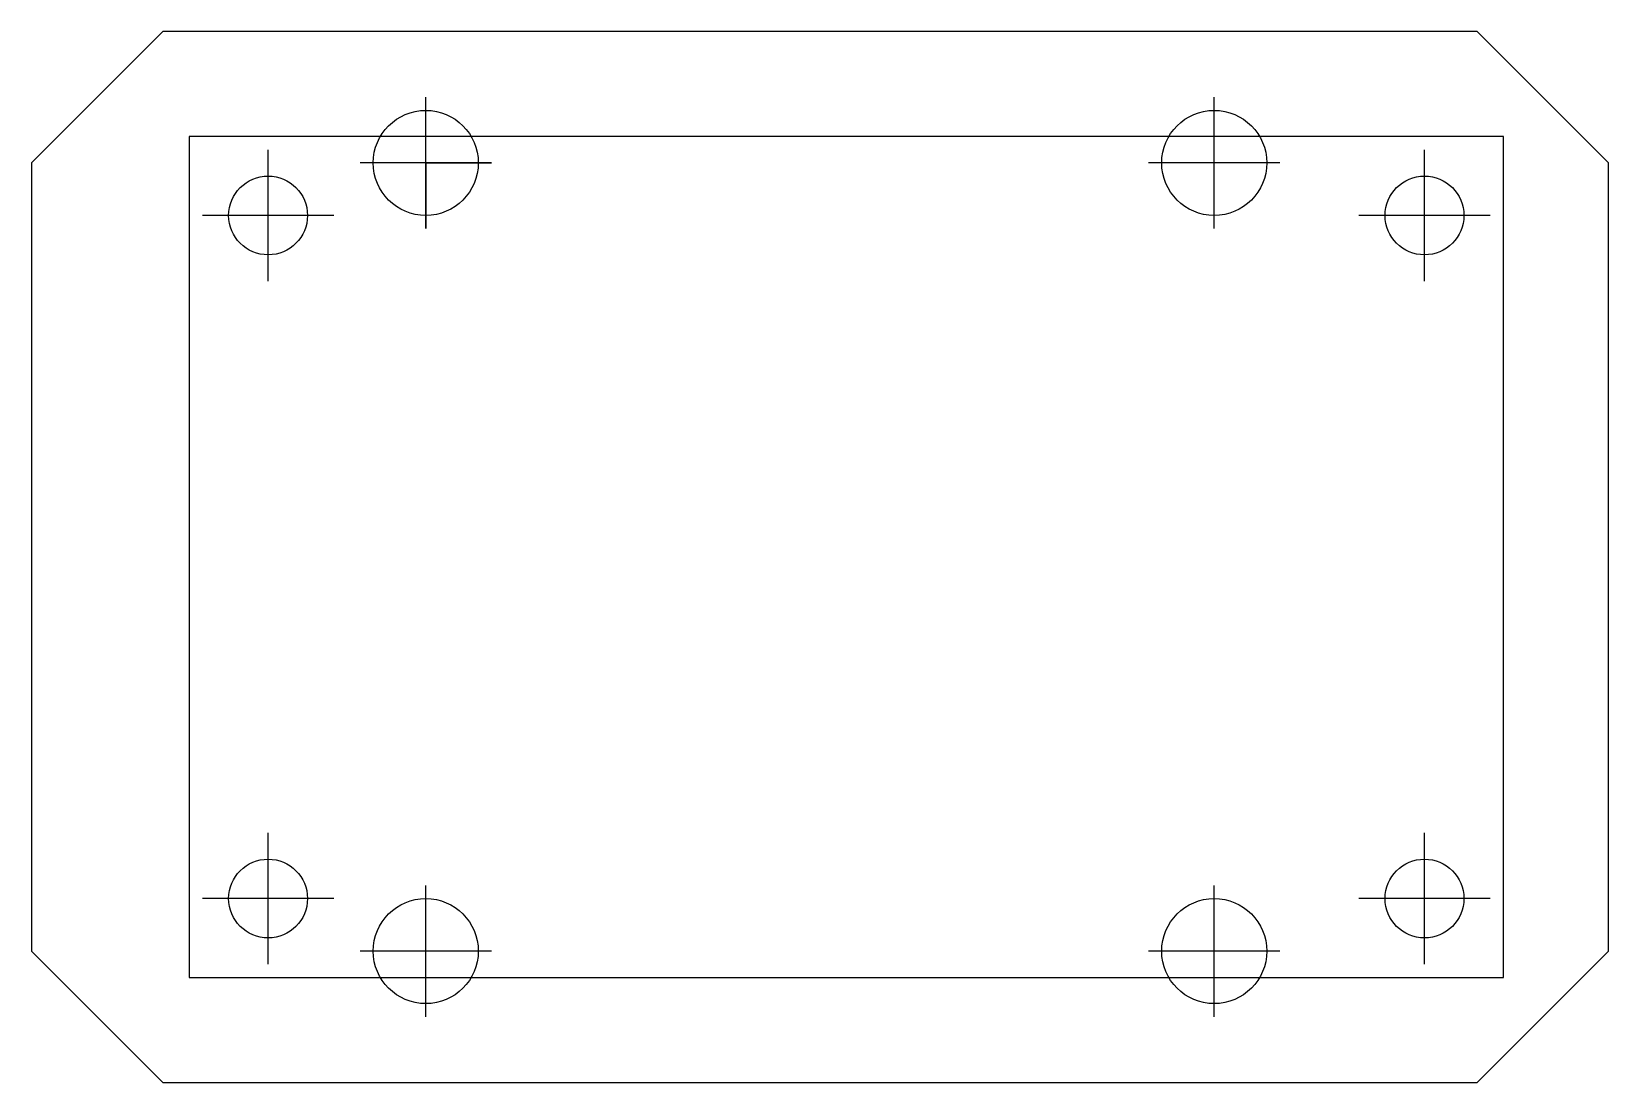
# Model space of a CAD drawing. Header units: millimetres. Extents: x -15 to 45, y -5 to 35.
import ezdxf

# ---------------------------------------------------------------- set-up
doc = ezdxf.new("R2010")
doc.units = ezdxf.units.MM

msp = doc.modelspace()

# ---------------------------------------------------------------- linework, layer by layer
for p, q in [((0, 27.5), (0, 32.5)), ((30, 27.5), (30, 32.5)), ((-6, 25.5), (-6, 30.5)), ((2.5, 30), (-2.5, 30)), ((0, 30), (2.5, 30)), ((0, 30), (0, 27.5)), ((32.5, 30), (27.5, 30)), ((38, 25.5), (38, 30.5)), ((-3.5, 28), (-8.5, 28)), ((40.5, 28), (35.5, 28)), ((-6, -0.5), (-6, 4.5)), ((38, -0.5), (38, 4.5)), ((0, -2.5), (0, 2.5)), ((30, -2.5), (30, 2.5)), ((-3.5, 2), (-8.5, 2)), ((40.5, 2), (35.5, 2)), ((2.5, 0), (-2.5, 0)), ((32.5, 0), (27.5, 0))]:
    msp.add_line(p, q)
for points in [[(-10, -5), (40, -5), (45, 0), (45, 30), (40, 35), (-10, 35), (-15, 30), (-15, 0)], [(-9, -1), (41, -1), (41, 31), (-9, 31)]]:
    msp.add_lwpolyline(points, close=True)
for centre, radius in [((0, 30), 2), ((30, 30), 2), ((-6, 28), 1.5), ((38, 28), 1.5), ((-6, 2), 1.5), ((38, 2), 1.5), ((0, 0), 2), ((30, 0), 2)]:
    msp.add_circle(centre, radius)

doc.saveas('drawing.dxf')
